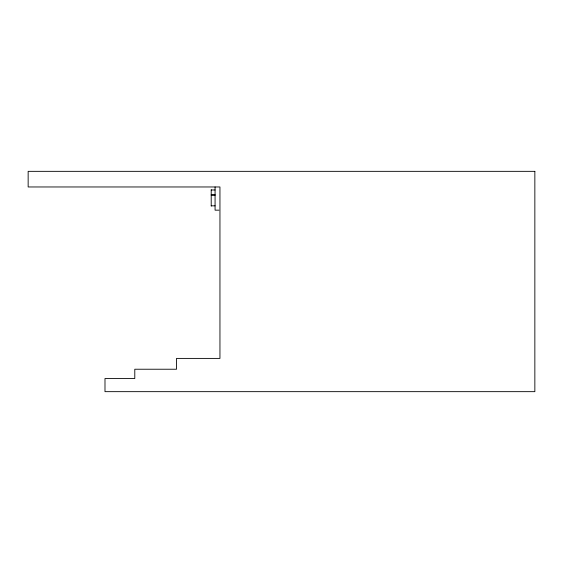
<?xml version="1.0" encoding="UTF-8"?>
<svg xmlns="http://www.w3.org/2000/svg" width="563" height="563" viewBox="0 0 563 563"><rect width="100%" height="100%" fill="white"/><g stroke="black" fill="none" stroke-linecap="round" stroke-linejoin="round"><path stroke-width="0.84" d="M211.209 189.977L215.073 189.977M211.209 194.911L215.073 194.911M211.209 195.051L215.073 195.051M211.209 205.833L215.073 205.833M218.937 210.168L215.073 210.168L215.073 186.965M211.209 189.717L211.209 206.093M534.85 171.342L28.15 171.342L28.15 186.965L219.95 186.965L219.95 358.406L176.515 358.406L176.515 369.229L134.789 369.229L134.789 378.512L104.992 378.512L104.992 391.658L534.85 391.658L534.85 171.342"/></g></svg>
